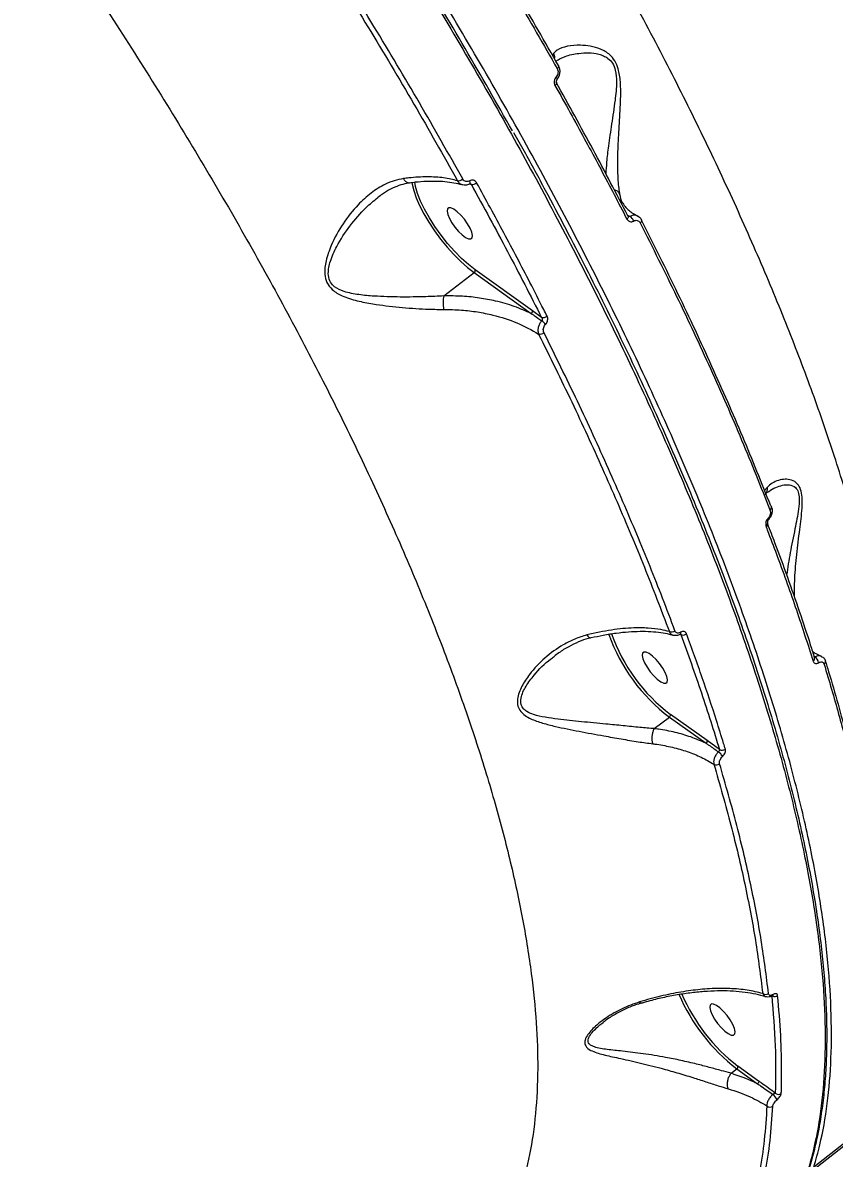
# Model space of a CAD drawing. Header units: millimetres. Extents: x -4335 to 4318, y -3792 to 3101.
# Drawn here: x 2109.9 to 2300.2, y -330.2 to -63.9 of the extents above; entities that cross this region are included whole.
import ezdxf

# ---------------------------------------------------------------- set-up
doc = ezdxf.new("R2010")
doc.units = ezdxf.units.MM
for name, color, linetype in [('DIKOM_ЗОНА', 80, 'Continuous'), ('DIKOM_ОБЪЕКТ', 7, 'Continuous'), ('DIKOM_РАЗМЕР_ЗОНА', 7, 'Continuous'), ('DIKOM_РАЗМЕР_ОБЪЕКТА', 7, 'Continuous')]:
    doc.layers.add(name, color=color, linetype=linetype)
doc.styles.add('style1', font='arial.ttf', dxfattribs={"width": 0.8})
doc.dimstyles.new('1-50', dxfattribs={"dimtxt": 300, "dimasz": 200, "dimexe": 100, "dimexo": 0, "dimgap": 100, "dimtad": 1, "dimtxsty": 'style1', "dimcen": 200, "dimclrd": 7, "dimclre": 7, "dimclrt": 7, "dimadec": 1, "dimazin": 2, "dimtfac": 1, "dimtmove": 0, "dimatfit": 2, "dimfxl": 0, "dimlwd": 25, "dimlwe": 18, "dimarcsym": 0})

# ---------------------------------------------------------------- blocks, each defined once
blk = doc.blocks.new('*D1')
at = {"layer": 'Defpoints', "color": 0, "transparency": 16777216}
for p in [(4316.09, -116.68), (-3504.99, -2016.22), (4316.09, -3691.68)]:
    blk.add_point(p, dxfattribs=at)
at = {"layer": 'DIKOM_РАЗМЕР_ЗОНА', "color": 7, "lineweight": 18, "transparency": 16777216}
for p, q in [((4316.09, -116.68), (4316.09, -3791.68)), ((-3504.99, -2016.22), (-3504.99, -3791.68))]:
    blk.add_line(p, q, dxfattribs=at)
at = {"layer": 'DIKOM_РАЗМЕР_ЗОНА', "color": 7, "lineweight": 25, "transparency": 16777216}
blk.add_line((-3304.99, -3691.68), (4116.09, -3691.68), dxfattribs=at)
at = {"layer": 'DIKOM_РАЗМЕР_ЗОНА', "color": 7, "transparency": 16777216}
for points in [[(-3304.99, -3658.35), (-3304.99, -3725.02), (-3504.99, -3691.68)], [(4116.09, -3658.35), (4116.09, -3725.02), (4316.09, -3691.68)]]:
    blk.add_solid(points, dxfattribs=at)
at = {"layer": 'DIKOM_РАЗМЕР_ЗОНА', "color": 7, "transparency": 16777216, "insert": (133.35, -3438.51), "char_height": 300, "attachment_point": 5, "style": 'style1'}
blk.add_mtext('7850', dxfattribs=at)
blk = doc.blocks.new('*D2')
at = {"layer": 'Defpoints', "color": 0, "transparency": 16777216}
for p in [(2711.72, 601.17), (-2007.01, 181.47), (-2007.01, -2298.93)]:
    blk.add_point(p, dxfattribs=at)
at = {"layer": 'DIKOM_РАЗМЕР_ОБЪЕКТА', "color": 7, "lineweight": 18, "transparency": 16777216}
for p, q in [((2711.72, 601.17), (2711.72, -2398.93)), ((-2007.01, 181.47), (-2007.01, -2398.93))]:
    blk.add_line(p, q, dxfattribs=at)
at = {"layer": 'DIKOM_РАЗМЕР_ОБЪЕКТА', "color": 7, "lineweight": 25, "transparency": 16777216}
blk.add_line((2511.72, -2298.93), (-1807.01, -2298.93), dxfattribs=at)
at = {"layer": 'DIKOM_РАЗМЕР_ОБЪЕКТА', "color": 7, "transparency": 16777216}
for points in [[(-1807.01, -2265.6), (-1807.01, -2332.27), (-2007.01, -2298.93)], [(2511.72, -2265.6), (2511.72, -2332.27), (2711.72, -2298.93)]]:
    blk.add_solid(points, dxfattribs=at)
at = {"layer": 'DIKOM_РАЗМЕР_ОБЪЕКТА', "color": 7, "transparency": 16777216, "insert": (-22.56, -2045.76), "char_height": 300, "attachment_point": 5, "style": 'style1'}
blk.add_mtext('4750', dxfattribs=at)

msp = doc.modelspace()

# ---------------------------------------------------------------- linework, layer by layer
at = {"layer": 'DIKOM_ЗОНА', "color": 3, "lineweight": 15}
msp.add_lwpolyline([(1629.814, 3100.338, -0.4205658), (4317.777, 469.92), (4317.777, -16.224, -0.4142136), (1317.777, -3016.224), (-2004.986, -3016.224, -0.4142136), (-3504.986, -1516.224), (-3504.986, 1600.338, -0.4142136), (-2004.986, 3100.338), (1629.814, 3100.338)], format="xyb", dxfattribs=at)
at = {"layer": 'DIKOM_ОБЪЕКТ', "color": 7, "linetype": 'Continuous', "lineweight": 15}
for p, q in [((2234.328, -71.13), (2234.066, -71.534)), ((2214.657, -101.73), (2215.068, -101.885)), ((2252.252, -109.336), (2251.721, -109.126)), ((2255, -110.188), (2254.99, -110.168)), ((2229.385, -131.493), (2215.969, -121.894)), ((2208.618, -127.972), (2215.71, -122.526)), ((2215.71, -122.526), (2229.125, -132.125)), ((2231.538, -133.046), (2229.385, -131.493)), ((2284.385, -172.928), (2283.806, -173.618)), ((2264.039, -207.314), (2264.181, -207.368)), ((2270.354, -232.245), (2261.743, -226.084)), ((2257.945, -229.432), (2261.483, -226.715)), ((2261.483, -226.715), (2270.094, -232.877)), ((2273.242, -234.33), (2270.354, -232.245)), ((2245.874, -298.423), (2246.011, -298.321)), ((2282.419, -312.062), (2277.554, -308.581)), ((2275.956, -310.24), (2275.953, -310.243)), ((2275.956, -310.24), (2277.294, -309.212)), ((2277.294, -309.212), (2282.159, -312.693))]:
    msp.add_line(p, q, dxfattribs=at)
at = {"layer": 'DIKOM_ОБЪЕКТ', "color": 7, "linetype": 'Continuous', "lineweight": 15, "flags": 128}
for points in [[(2235.183, -74.673), (2235.314, -74.562), (2235.424, -74.45), (2235.507, -74.342), (2235.562, -74.241), (2235.586, -74.15), (2235.579, -74.073), (2235.54, -74.013), (2235.472, -73.971)], [(2234.928, -76.63), (2235.011, -76.743), (2235.079, -76.848), (2235.131, -76.945), (2235.164, -77.03), (2235.18, -77.101), (2235.176, -77.157), (2235.154, -77.195)], [(2234.667, -78.622), (2234.803, -78.507), (2234.915, -78.391), (2234.999, -78.279), (2235.052, -78.174), (2235.071, -78.082), (2235.057, -78.004), (2235.05, -77.991)], [(2214.683, -101.728), (2214.731, -101.683), (2214.767, -101.6), (2214.78, -101.486), (2214.769, -101.347), (2214.734, -101.188), (2214.677, -101.016)], [(2201.115, -101.336), (2201.183, -101.788), (2201.545, -103.303), (2202.133, -104.99), (2202.933, -106.812), (2203.93, -108.731), (2205.1, -110.704), (2206.419, -112.688), (2207.858, -114.641), (2209.386, -116.52), (2210.97, -118.285), (2212.575, -119.897), (2214.166, -121.321), (2215.71, -122.526)], [(2215.969, -121.894), (2214.388, -120.654), (2212.757, -119.179), (2211.115, -117.506), (2209.503, -115.674), (2207.959, -113.727), (2206.52, -111.714), (2205.222, -109.682), (2204.096, -107.681), (2203.168, -105.759), (2202.462, -103.962), (2201.994, -102.334), (2201.815, -101.318)], [(2214.901, -114.602), (2215.217, -114.335), (2215.298, -113.793), (2215.139, -113.021), (2214.753, -112.081), (2214.17, -111.05), (2213.438, -110.01), (2212.616, -109.047), (2211.77, -108.237), (2210.971, -107.648), (2210.281, -107.325), (2209.757, -107.297), (2209.441, -107.564), (2209.36, -108.106), (2209.519, -108.878), (2209.905, -109.817), (2210.488, -110.849), (2211.221, -111.888), (2212.042, -112.852), (2212.888, -113.661), (2213.687, -114.251), (2214.377, -114.573), (2214.901, -114.602)], [(2251.539, -109.992), (2251.674, -109.875), (2251.784, -109.755), (2251.864, -109.636), (2251.911, -109.523), (2251.925, -109.418), (2251.903, -109.328), (2251.897, -109.316)], [(2251.897, -109.316), (2251.848, -109.255), (2251.761, -109.201)], [(2254.642, -110.859), (2254.773, -110.747), (2254.879, -110.631), (2254.959, -110.515), (2255.008, -110.403), (2255.025, -110.3), (2255.01, -110.209), (2255, -110.188)], [(2284.637, -180.089), (2284.68, -180.16), (2284.714, -180.226), (2284.737, -180.283), (2284.75, -180.332), (2284.753, -180.372), (2284.745, -180.403), (2284.735, -180.416)], [(2295.115, -332.966), (2310.791, -320.684), (2326.223, -308.137), (2341.407, -295.331), (2356.339, -282.269), (2371.014, -268.954), (2385.427, -255.392), (2399.574, -241.585), (2413.452, -227.539), (2427.055, -213.257), (2440.38, -198.744)], [(2264.066, -207.296), (2264.08, -207.286), (2264.125, -207.236), (2264.156, -207.165), (2264.172, -207.075), (2264.172, -206.969), (2264.156, -206.849)], [(2260.674, -218.791), (2260.99, -218.524), (2261.072, -217.982), (2260.913, -217.211), (2260.526, -216.271), (2259.943, -215.239), (2259.211, -214.2), (2258.389, -213.236), (2257.544, -212.427), (2256.744, -211.837), (2256.054, -211.515), (2255.53, -211.486), (2255.214, -211.754), (2255.133, -212.295), (2255.292, -213.067), (2255.679, -214.007), (2256.262, -215.038), (2256.994, -216.078), (2257.816, -217.041), (2258.661, -217.851), (2259.461, -218.441), (2260.151, -218.763), (2260.674, -218.791)], [(2427.287, -212.523), (2413.684, -226.805), (2399.806, -240.851), (2385.659, -254.658), (2371.245, -268.22), (2356.571, -281.535), (2341.639, -294.597), (2326.455, -307.403), (2311.022, -319.95), (2295.347, -332.233)], [(2298.085, -213.568), (2298.071, -213.527), (2298.067, -213.517)], [(2276.485, -301.288), (2276.801, -301.021), (2276.883, -300.479), (2276.724, -299.708), (2276.337, -298.768), (2275.754, -297.736), (2275.022, -296.697), (2274.2, -295.733), (2273.355, -294.924), (2272.555, -294.334), (2271.865, -294.012), (2271.341, -293.983), (2271.026, -294.25), (2270.944, -294.792), (2271.103, -295.564), (2271.49, -296.504), (2272.073, -297.535), (2272.805, -298.575), (2273.627, -299.538), (2274.472, -300.348), (2275.272, -300.938), (2275.962, -301.26), (2276.485, -301.288)]]:
    msp.add_lwpolyline(points, dxfattribs=at)
at = {"layer": 'DIKOM_ОБЪЕКТ', "color": 7, "linetype": 'Continuous', "lineweight": 15}
for centre, radius, start, end in [((2211.881, -99.212), 1.777, 268.54383, 310.64829), ((2215.196, -100.211), 1.679, 265.65489, 311.38879), ((2251.323, -110.916), 1.833, 15.52117, 59.57149), ((2215.349, -122.008), 0.631, 304.87302, 10.4173), ((2228.764, -131.607), 0.631, 304.90244, 10.40638), ((2231.832, -131.587), 1.488, 258.57398, 311.23004), ((2229.536, -136.776), 3.596, 35.92636, 55.06346), ((2231.089, -135.425), 1.53, 260.52219, 310.51755), ((2284.727, -177.51), 0.692, 300.54826, 11.86865), ((2285.008, -177.519), 0.425, 21.00105, 55.34859), ((2283.828, -181.544), 0.688, 300.27874, 12.95622), ((2286.864, -193.2), 42.042, 199.69236, 232.86335), ((2285.927, -193.921), 40.241, 199.22923, 233.05897), ((2261.986, -205.505), 1.281, 246.7484, 309.28696), ((2264.733, -206.244), 1.252, 243.84248, 309.72314), ((2294.824, -213.027), 0.713, 302.07776, 14.3978), ((2294.775, -214.166), 1.711, 6.4189, 63.51072), ((2297.375, -213.712), 0.725, 302.66833, 11.4338), ((2261.122, -226.198), 0.631, 304.90325, 10.40747), ((2269.733, -232.359), 0.631, 304.8874, 10.40292), ((2273.859, -233.297), 1.203, 239.11268, 308.89062), ((2270.514, -238.064), 4.033, 31.60198, 52.15619), ((2272.52, -236.717), 1.217, 241.2529, 308.42358), ((2304.006, -274.505), 43.796, 203.13217, 232.41746), ((2303.371, -274.989), 42.366, 203.20095, 232.45556), ((2284.065, -290.639), 1.132, 232.32983, 306.72159), ((2286.194, -291.104), 1.145, 240.82845, 306.41146), ((2285.501, -291.78), 0.291, 306.61535, 359.25936), ((2276.933, -308.695), 0.631, 304.89964, 10.40918), ((2281.798, -312.176), 0.631, 304.89749, 10.41133), ((2282.903, -318.458), 4.333, 27.68779, 49.05552), ((2287.081, -314.091), 1.092, 225.97476, 306.09693), ((2285.092, -317.054), 1.093, 228.05317, 305.88909)]:
    msp.add_arc(centre, radius, start, end, dxfattribs=at)
for points, knots in [([(2295.347, -332.233), (2295.84, -330.516), (2297.179, -325.857), (2298.649, -317.454), (2299.526, -306.808), (2299.521, -295.251), (2298.653, -282.855), (2296.918, -269.671), (2294.317, -255.736), (2290.835, -241.057), (2286.497, -225.674), (2281.321, -209.64), (2275.336, -193.031), (2268.566, -175.924), (2261.027, -158.367), (2252.714, -140.381), (2243.658, -122.005), (2233.893, -103.299), (2223.466, -84.35), (2212.424, -65.248), (2200.939, -46.284), (2189.045, -27.496), (2176.794, -8.913), (2164.075, 9.647), (2150.944, 28.105), (2137.457, 46.379), (2123.474, 64.646), (2108.996, 82.863), (2094.04, 100.99), (2078.836, 118.746), (2063.454, 136.051), (2047.965, 152.823), (2032.419, 169.004), (2016.839, 184.554), (2001.252, 199.462), (1985.706, 213.686), (1970.273, 227.164), (1955.031, 239.815), (1940.976, 250.897), (1932.121, 257.422), (1928.168, 260.334)], [0, 0, 0, 0, 0.0156522, 0.0424894, 0.0694113, 0.0963764, 0.1233415, 0.1502633, 0.1771006, 0.203938, 0.23086, 0.257825, 0.2847901, 0.311712, 0.3385494, 0.3653868, 0.3923086, 0.4192737, 0.4462386, 0.4731606, 0.499998, 0.5258462, 0.55177, 0.5777322, 0.6036945, 0.6296183, 0.6554665, 0.6823039, 0.7092259, 0.736191, 0.7631561, 0.7900781, 0.8169154, 0.8437529, 0.8706749, 0.89764, 0.9246051, 0.9515272, 0.9783645, 1, 1, 1, 1]), ([(2314.878, -245.91), (2314.868, -242.41), (2314.848, -235.399), (2313.803, -223.881), (2312.03, -211.679), (2309.465, -198.775), (2306.139, -185.249), (2302.049, -171.131), (2297.19, -156.435), (2291.584, -141.197), (2285.256, -125.468), (2278.236, -109.323), (2270.558, -92.835), (2262.237, -76.05), (2253.274, -58.989), (2243.697, -41.686), (2233.543, -24.199), (2222.863, -6.61), (2211.704, 10.999), (2200.091, 28.585), (2188.035, 46.115), (2175.565, 63.564), (2162.73, 80.87), (2149.59, 97.952), (2136.207, 114.733), (2122.61, 131.17), (2108.817, 147.229), (2094.857, 162.891), (2080.784, 178.099), (2066.665, 192.783), (2052.566, 206.881), (2039.574, 219.328), (2027.698, 230.294), (2020.536, 236.617), (2016.955, 239.778)], [0, 0, 0, 0, 0.0315564, 0.0632126, 0.0949195, 0.1266263, 0.1582827, 0.1898394, 0.2213972, 0.2530542, 0.2847621, 0.3164698, 0.3481272, 0.3796851, 0.4112651, 0.4429442, 0.4746741, 0.5064041, 0.5380836, 0.5696638, 0.6012951, 0.6330254, 0.6648064, 0.6965876, 0.7283184, 0.7599501, 0.7916593, 0.8234677, 0.8553269, 0.8871862, 0.9189953, 0.950705, 0.9753526, 1, 1, 1, 1]), ([(2021.618, 177.106), (2024.643, 174.076), (2032.79, 165.913), (2046.045, 152.112), (2061.317, 135.614), (2076.611, 118.445), (2091.873, 100.648), (2107.049, 82.269), (2121.805, 63.711), (2136.1, 45.044), (2149.903, 26.335), (2163.441, 7.281), (2176.653, -12.067), (2189.484, -31.646), (2201.652, -51.026), (2213.131, -70.144), (2223.91, -88.947), (2234.165, -107.74), (2243.836, -126.457), (2252.876, -145.028), (2261.084, -163.046), (2268.453, -180.46), (2274.992, -197.238), (2280.808, -213.651), (2285.849, -229.627), (2290.077, -245.096), (2293.4, -259.72), (2295.828, -273.467), (2297.39, -286.327), (2298.112, -298.51), (2297.954, -309.944), (2296.893, -320.565), (2295.046, -329.75), (2292.524, -337.576), (2290.124, -343.228), (2288.282, -346.134), (2287.675, -347.092)], [0, 0, 0, 0, 0.0177775, 0.0478939, 0.0780336, 0.10815, 0.1391411, 0.1701576, 0.2011488, 0.2312651, 0.2614047, 0.2915211, 0.3225123, 0.3535287, 0.38452, 0.4146364, 0.4447758, 0.4748923, 0.5058834, 0.5368999, 0.567891, 0.5980074, 0.628147, 0.6582634, 0.6892545, 0.720271, 0.7512621, 0.7813784, 0.811518, 0.8416345, 0.8726254, 0.9036418, 0.934633, 0.9608449, 0.9870873, 1, 1, 1, 1]), ([(2015.766, 85.589), (2019.899, 81.038), (2028.171, 71.931), (2040.419, 57.857), (2052.512, 43.525), (2064.57, 28.743), (2076.559, 13.536), (2088.443, -2.072), (2100.029, -17.831), (2111.658, -34.224), (2123.264, -51.238), (2134.775, -68.841), (2145.797, -86.441), (2156.281, -103.957), (2166.176, -121.305), (2175.436, -138.41), (2184.035, -155.239), (2191.974, -171.769), (2199.245, -187.969), (2205.814, -203.764), (2211.65, -219.079), (2216.723, -233.849), (2221.013, -248.039), (2224.53, -261.637), (2227.272, -274.618), (2229.23, -286.922), (2230.393, -298.491), (2230.754, -309.479), (2230.253, -319.803), (2228.856, -329.396), (2226.577, -338.052), (2223.392, -345.702), (2219.395, -352.422), (2216.008, -356.018), (2214.315, -357.815)], [0, 0, 0, 0, 0.0277665, 0.0555662, 0.0833659, 0.1111323, 0.1400374, 0.1689801, 0.1979227, 0.2268277, 0.2586374, 0.2905482, 0.3225101, 0.3544719, 0.3863819, 0.4181912, 0.4498954, 0.4817, 0.5135556, 0.5454111, 0.5772152, 0.6089191, 0.6405474, 0.672276, 0.7040551, 0.7358343, 0.7675628, 0.7991909, 0.8325939, 0.8660266, 0.8994295, 0.9329431, 0.9664864, 1, 1, 1, 1]), ([(2224.682, -89.281), (2221.047, -82.86), (2213.78, -70.023), (2202.187, -50.757), (2190.192, -31.608), (2177.731, -12.638), (2169.186, 0.094), (2164.689, 6.443), (2164.636, 6.518)], [0, 0, 0, 0, 0.2030678, 0.4059705, 0.6031455, 0.8004724, 0.9976481, 1, 1, 1, 1]), ([(2188.079, 1.378), (2190.027, -1.531), (2195.723, -10.041), (2204.883, -24.173), (2215.422, -41.031), (2225.586, -57.895), (2231.984, -69.08), (2235.183, -74.673)], [0, 0, 0, 0, 0.1144537, 0.334765, 0.5550757, 0.7775368, 1, 1, 1, 1]), ([(2235.472, -73.971), (2232.311, -68.445), (2225.991, -57.393), (2215.891, -40.623), (2205.348, -23.749), (2196.141, -9.539), (2190.421, -0.993), (2188.478, 1.91)], [0, 0, 0, 0, 0.2203108, 0.4406217, 0.6630834, 0.8855451, 1, 1, 1, 1]), ([(2167.982, -28.887), (2171.9, -34.894), (2179.736, -46.909), (2190.927, -64.973), (2201.717, -83.036), (2208.463, -95.004), (2211.836, -100.988)], [0, 0, 0, 0, 0.2485972, 0.4971941, 0.7485981, 1, 1, 1, 1]), ([(2213.039, -100.56), (2209.696, -94.63), (2203.012, -82.769), (2192.247, -64.734), (2180.998, -46.562), (2173.057, -34.384), (2169.086, -28.296)], [0, 0, 0, 0, 0.2485963, 0.4971935, 0.7485971, 1, 1, 1, 1]), ([(2249.896, -104.201), (2249.821, -103.74), (2249.668, -102.807), (2249.475, -100.612), (2249.37, -97.581), (2249.438, -93.312), (2249.708, -88.219), (2250.017, -83.609), (2250.101, -80.066), (2250.029, -77.497), (2249.665, -74.968), (2248.748, -72.806), (2247.315, -71.124), (2245.281, -69.996), (2242.917, -69.381), (2240.219, -69.136), (2237.459, -69.381), (2235.373, -70.094), (2234.601, -70.859), (2234.328, -71.13)], [0, 0, 0, 0, 0.0443357, 0.0895896, 0.1599539, 0.2324649, 0.3224983, 0.4152105, 0.4503604, 0.4859282, 0.5329416, 0.5664248, 0.5998054, 0.6530985, 0.7102647, 0.7686658, 0.8578762, 0.9497915, 1, 1, 1, 1]), ([(2234.328, -71.13), (2234.34, -71.157), (2234.458, -71.426), (2234.582, -71.832), (2234.528, -72.196), (2234.511, -72.306)], [0, 0, 0, 0, 0.0717518, 0.719642, 1, 1, 1, 1]), ([(2234.87, -72.929), (2235.559, -72.532), (2237.038, -71.68), (2239.799, -71.121), (2242.532, -70.927), (2244.517, -71.152), (2246.055, -71.65), (2247.17, -72.274), (2248.216, -73.358), (2248.988, -75.309), (2249.136, -77.627), (2249.007, -79.99), (2248.62, -83.314), (2247.947, -87.697), (2247.207, -92.507), (2246.753, -96.466), (2246.636, -98.455), (2246.583, -99.354)], [0, 0, 0, 0, 0.0967098, 0.2078341, 0.2773062, 0.3465924, 0.3772207, 0.4077388, 0.444272, 0.4805954, 0.5334986, 0.575205, 0.6169957, 0.7284714, 0.8400262, 0.9276568, 1, 1, 1, 1]), ([(2235.112, -77.216), (2235.136, -77.191), (2235.344, -76.974), (2235.669, -76.467), (2235.886, -75.629), (2235.844, -74.738), (2235.596, -74.226), (2235.472, -73.971)], [0, 0, 0, 0, 0.0300387, 0.2639545, 0.5066526, 0.7544479, 1, 1, 1, 1]), ([(2234.928, -76.63), (2234.812, -76.777), (2234.588, -77.061), (2234.45, -77.606), (2234.46, -78.151), (2234.598, -78.465), (2234.667, -78.622)], [0, 0, 0, 0, 0.2592025, 0.5021594, 0.7511208, 1, 1, 1, 1]), ([(2235.183, -74.673), (2235.252, -74.827), (2235.389, -75.135), (2235.402, -75.672), (2235.264, -76.179), (2235.067, -76.485), (2234.942, -76.616), (2234.928, -76.63)], [0, 0, 0, 0, 0.2486846, 0.4975131, 0.7389283, 0.9702866, 1, 1, 1, 1]), ([(2235.158, -77.196), (2235.14, -77.214), (2235.095, -77.26), (2235.027, -77.382), (2234.98, -77.541), (2234.969, -77.715), (2234.995, -77.879), (2235.034, -77.953), (2235.053, -77.989)], [0, 0, 0, 0, 0.1040977, 0.261713, 0.4293919, 0.6046645, 0.8075769, 1, 1, 1, 1]), ([(2234.667, -78.622), (2234.968, -79.158), (2236.471, -81.838), (2240.126, -88.438), (2245.518, -98.388), (2249.531, -106.122), (2251.539, -109.992)], [0, 0, 0, 0, 0.0507705, 0.2538547, 0.6266983, 1, 1, 1, 1]), ([(2251.761, -109.201), (2249.075, -104.033), (2243.696, -93.685), (2237.854, -83.169), (2234.93, -77.906)], [0, 0, 0, 0, 0.4994483, 1, 1, 1, 1]), ([(2224.956, -89.643), (2225.777, -91.11), (2228.316, -95.644), (2232.406, -103.189), (2237.228, -112.273), (2241.88, -121.294), (2246.374, -130.254), (2250.708, -139.158), (2254.884, -148.006), (2258.903, -156.802), (2262.756, -165.529), (2266.428, -174.152), (2269.904, -182.636), (2273.178, -190.967), (2276.252, -199.147), (2279.126, -207.18), (2281.802, -215.068), (2284.282, -222.816), (2286.566, -230.423), (2288.654, -237.893), (2290.547, -245.228), (2292.245, -252.43), (2293.745, -259.489), (2295.044, -266.383), (2296.132, -273.082), (2297.009, -279.572), (2297.673, -285.848), (2298.126, -291.916), (2298.369, -297.776), (2298.4, -303.433), (2298.221, -308.886), (2297.83, -314.137), (2297.228, -319.188), (2296.412, -324.039), (2295.385, -328.686), (2294.146, -333.117), (2292.704, -337.316), (2291.05, -341.254), (2289.48, -344.468), (2288.378, -346.272), (2287.972, -346.938)], [0, 0, 0, 0, 0.0128212, 0.0396257, 0.0664106, 0.0932058, 0.1200324, 0.1469207, 0.1739019, 0.2010059, 0.2282475, 0.2554863, 0.2825876, 0.3095685, 0.33646, 0.3632928, 0.3900981, 0.4169058, 0.4437396, 0.4706276, 0.4976001, 0.5246877, 0.5519203, 0.5791884, 0.6063656, 0.6334149, 0.6603667, 0.687252, 0.7141003, 0.7409412, 0.767801, 0.7947017, 0.8216723, 0.8487403, 0.875932, 0.9031962, 0.9303878, 0.9574083, 0.9842842, 1, 1, 1, 1]), ([(2199.154, -100.478), (2198.429, -100.617), (2196.978, -100.894), (2194.397, -101.947), (2191.493, -103.766), (2188.127, -106.855), (2184.878, -110.938), (2182.379, -115.465), (2180.928, -119.527), (2180.55, -122.555), (2181.101, -124.92), (2182.497, -126.745), (2184.978, -128.158), (2188.247, -129.177), (2192.729, -130.005), (2198.12, -130.682), (2203.759, -131.084), (2207.185, -131.137), (2208.597, -131.158)], [0, 0, 0, 0, 0.0404314, 0.0808823, 0.150958, 0.221146, 0.3139209, 0.4066904, 0.4680963, 0.5184385, 0.5509393, 0.585738, 0.6308302, 0.6892164, 0.74783, 0.8412608, 0.9345785, 1, 1, 1, 1]), ([(2211.836, -100.988), (2210.776, -100.732), (2208.636, -100.215), (2204.758, -100.011), (2201.507, -100.182), (2199.564, -100.426), (2199.154, -100.478)], [0, 0, 0, 0, 0.2991635, 0.6039819, 0.9163504, 1, 1, 1, 1]), ([(2200.502, -101.486), (2200.461, -101.498), (2200.264, -101.558), (2199.88, -101.382), (2199.487, -101.026), (2199.258, -100.678), (2199.173, -100.515), (2199.154, -100.478)], [0, 0, 0, 0, 0.0896499, 0.4233298, 0.7569352, 0.9444223, 1, 1, 1, 1]), ([(2212.933, -101.974), (2212.922, -101.97), (2212.359, -101.771), (2211.005, -101.505), (2208.878, -101.21), (2206.508, -101.095), (2203.941, -101.169), (2201.93, -101.318), (2200.74, -101.502), (2200.511, -101.537)], [0, 0, 0, 0, 0.0038773, 0.1936977, 0.3834874, 0.5736562, 0.7641864, 0.9546851, 1, 1, 1, 1]), ([(2211.836, -100.988), (2211.864, -101.038), (2212.02, -101.307), (2212.369, -101.696), (2212.777, -101.844), (2212.96, -101.911)], [0, 0, 0, 0, 0.1100355, 0.6000257, 1, 1, 1, 1]), ([(2214.677, -101.016), (2214.535, -101.078), (2214.249, -101.203), (2213.796, -101.18), (2213.391, -100.999), (2213.152, -100.754), (2213.056, -100.59), (2213.039, -100.56)], [0, 0, 0, 0, 0.2364255, 0.4729054, 0.7099273, 0.946855, 1, 1, 1, 1]), ([(2216.306, -101.471), (2216.288, -101.44), (2216.192, -101.277), (2215.955, -101.033), (2215.553, -100.853), (2215.104, -100.83), (2214.82, -100.954), (2214.677, -101.016)], [0, 0, 0, 0, 0.0545745, 0.2913333, 0.5278115, 0.7639414, 1, 1, 1, 1]), ([(2200.539, -101.542), (2200.331, -101.563), (2199.489, -101.648), (2198.012, -102.108), (2196.107, -102.932), (2194.46, -103.885), (2193.487, -104.646), (2193.123, -104.931)], [0, 0, 0, 0, 0.0797939, 0.3226194, 0.5773155, 0.8419408, 1, 1, 1, 1]), ([(2214.677, -101.718), (2214.637, -101.744), (2214.353, -101.932), (2213.75, -102.079), (2213.225, -101.971), (2212.981, -101.921)], [0, 0, 0, 0, 0.0796832, 0.5730048, 1, 1, 1, 1]), ([(2214.845, -101.701), (2214.821, -101.688), (2214.785, -101.667), (2214.658, -101.748), (2214.618, -101.773)], [0, 0, 0, 0, 0.6865102, 1, 1, 1, 1]), ([(2214.845, -101.703), (2214.877, -101.715), (2214.957, -101.744), (2215.027, -101.82), (2215.062, -101.875), (2215.068, -101.885)], [0, 0, 0, 0, 0.3559483, 0.8793287, 1, 1, 1, 1]), ([(2215.068, -101.885), (2217.928, -107.118), (2223.653, -117.596), (2228.907, -127.892), (2231.538, -133.046)], [0, 0, 0, 0, 0.4994503, 1, 1, 1, 1]), ([(2232.813, -132.707), (2232.55, -132.185), (2231.231, -129.573), (2227.917, -123.1), (2222.741, -113.23), (2218.452, -105.392), (2216.306, -101.471)], [0, 0, 0, 0, 0.0507669, 0.2538465, 0.6266953, 1, 1, 1, 1]), ([(2249.896, -104.201), (2249.877, -104.164), (2249.791, -103.999), (2249.525, -103.644), (2249.099, -103.27), (2248.697, -103.153), (2248.559, -103.112)], [0, 0, 0, 0, 0.0734412, 0.3254955, 0.7682213, 1, 1, 1, 1]), ([(2208.612, -127.978), (2208.611, -127.978), (2207.237, -128.067), (2203.857, -128.223), (2198.343, -128.277), (2193.066, -128.134), (2188.656, -127.741), (2185.484, -127.154), (2183.193, -126.149), (2182.214, -125.088), (2181.674, -124.044), (2181.459, -122.843), (2181.626, -121.281), (2182.193, -119.125), (2183.721, -115.757), (2186.533, -111.474), (2189.827, -107.615), (2192.195, -105.689), (2193.125, -104.933)], [0, 0, 0, 0, 0.0000714, 0.0796143, 0.1919378, 0.307376, 0.3763765, 0.4465932, 0.4973851, 0.5264891, 0.5350894, 0.5703868, 0.5987161, 0.62786, 0.7006364, 0.8120363, 0.9262333, 1, 1, 1, 1]), ([(2250.586, -106.223), (2250.566, -106.194), (2250.167, -105.61), (2250.028, -104.887), (2249.896, -104.201)], [0, 0, 0, 0, 0.0498195, 1, 1, 1, 1]), ([(2250.583, -106.197), (2250.586, -106.207), (2250.742, -106.612), (2251.242, -107.243), (2252.141, -108.115), (2253.064, -108.759), (2253.795, -109.075), (2254.059, -109.189)], [0, 0, 0, 0, 0.0078263, 0.3176892, 0.5921786, 0.8533241, 1, 1, 1, 1]), ([(2253.984, -109.253), (2253.886, -109.201), (2253.58, -109.038), (2252.958, -109.038), (2252.487, -109.236), (2252.252, -109.336)], [0, 0, 0, 0, 0.190471, 0.5951419, 1, 1, 1, 1]), ([(2251.539, -109.992), (2251.554, -110.018), (2251.639, -110.176), (2251.857, -110.414), (2252.238, -110.59), (2252.671, -110.611), (2252.95, -110.488), (2253.089, -110.426)], [0, 0, 0, 0, 0.0488733, 0.2870596, 0.5249743, 0.7625647, 1, 1, 1, 1]), ([(2251.9, -109.315), (2251.909, -109.331), (2251.935, -109.379), (2251.933, -109.374), (2251.946, -109.373), (2251.949, -109.373)], [0, 0, 0, 0, 0.2864854, 0.8593106, 1, 1, 1, 1]), ([(2252.252, -109.336), (2252.207, -109.356), (2252.117, -109.397), (2252.009, -109.402), (2251.96, -109.377), (2251.95, -109.371)], [0, 0, 0, 0, 0.4417334, 0.8842073, 1, 1, 1, 1]), ([(2253.089, -110.426), (2253.229, -110.364), (2253.51, -110.239), (2253.945, -110.261), (2254.326, -110.437), (2254.543, -110.676), (2254.628, -110.833), (2254.642, -110.859)], [0, 0, 0, 0, 0.2376919, 0.4754739, 0.7137344, 0.9520108, 1, 1, 1, 1]), ([(2253.986, -109.251), (2254.157, -109.334), (2254.561, -109.531), (2254.903, -109.904), (2254.988, -110.175), (2254.993, -110.19)], [0, 0, 0, 0, 0.4083919, 0.9664532, 1, 1, 1, 1]), ([(2254.642, -110.859), (2257.536, -116.625), (2263.324, -128.156), (2271.226, -145.129), (2278.585, -161.856), (2282.914, -172.689), (2285.079, -178.106)], [0, 0, 0, 0, 0.2485948, 0.4971899, 0.7485949, 1, 1, 1, 1]), ([(2285.249, -177.17), (2283.115, -171.827), (2278.846, -161.14), (2271.544, -144.52), (2263.643, -127.528), (2257.804, -115.893), (2254.885, -110.076)], [0, 0, 0, 0, 0.2485958, 0.4971904, 0.748596, 1, 1, 1, 1]), ([(2208.612, -127.978), (2208.563, -128.202), (2208.465, -128.65), (2208.417, -129.491), (2208.451, -130.317), (2208.53, -130.866), (2208.587, -131.118), (2208.597, -131.158)], [0, 0, 0, 0, 0.2440096, 0.4880045, 0.7320031, 0.9571152, 1, 1, 1, 1]), ([(2208.618, -127.972), (2208.616, -127.973), (2208.614, -127.974), (2208.613, -127.977), (2208.612, -127.978), (2208.612, -127.978)], [0, 0, 0, 0, 0.4992741, 0.9174657, 1, 1, 1, 1]), ([(2229.125, -132.125), (2227.82, -131.543), (2225.192, -130.371), (2221.063, -129.204), (2216.973, -128.437), (2212.922, -127.998), (2210.08, -127.98), (2208.618, -127.972)], [0, 0, 0, 0, 0.219902, 0.4427744, 0.6236722, 0.8062568, 1, 1, 1, 1]), ([(2208.597, -131.158), (2209.985, -131.184), (2212.668, -131.233), (2216.511, -131.699), (2220.936, -132.587), (2225.931, -134.164), (2229.188, -136.003), (2230.837, -136.934)], [0, 0, 0, 0, 0.164795, 0.3184372, 0.4735205, 0.7333116, 1, 1, 1, 1]), ([(2229.125, -132.125), (2229.338, -132.269), (2230.165, -132.828), (2230.985, -133.402), (2231.595, -133.828)], [0, 0, 0, 0, 0.256358, 1, 1, 1, 1]), ([(2231.538, -133.046), (2231.578, -133.112), (2231.658, -133.241), (2231.71, -133.456), (2231.699, -133.644), (2231.649, -133.758), (2231.612, -133.809), (2231.6, -133.823), (2231.595, -133.828)], [0, 0, 0, 0, 0.2725468, 0.5325789, 0.7667429, 0.9319464, 0.9740689, 1, 1, 1, 1]), ([(2232.448, -134.666), (2232.462, -134.651), (2232.593, -134.519), (2232.806, -134.21), (2232.971, -133.701), (2232.989, -133.165), (2232.872, -132.86), (2232.813, -132.707)], [0, 0, 0, 0, 0.0299178, 0.2617913, 0.5039439, 0.7520196, 1, 1, 1, 1]), ([(2231.595, -133.828), (2231.568, -133.856), (2231.355, -134.074), (2231.002, -134.575), (2230.701, -135.381), (2230.617, -136.225), (2230.764, -136.698), (2230.837, -136.934)], [0, 0, 0, 0, 0.0333484, 0.2664501, 0.5082788, 0.7552661, 1, 1, 1, 1]), ([(2232.083, -136.588), (2232.026, -136.438), (2231.912, -136.139), (2231.931, -135.614), (2232.093, -135.117), (2232.302, -134.813), (2232.431, -134.683), (2232.448, -134.666)], [0, 0, 0, 0, 0.2478815, 0.4958945, 0.7364637, 0.967026, 1, 1, 1, 1]), ([(2230.837, -136.934), (2233.462, -142.258), (2238.71, -152.906), (2245.911, -168.588), (2252.586, -184.012), (2257.715, -196.693), (2260.525, -204.149), (2261.48, -206.682)], [0, 0, 0, 0, 0.2203111, 0.4406214, 0.6630834, 0.8855451, 1, 1, 1, 1]), ([(2262.797, -206.497), (2261.84, -203.958), (2259.04, -196.533), (2253.942, -183.921), (2247.282, -168.517), (2240.05, -152.753), (2234.739, -141.976), (2232.083, -136.588)], [0, 0, 0, 0, 0.1144551, 0.334766, 0.5550763, 0.7775384, 1, 1, 1, 1]), ([(2284.385, -172.928), (2284.392, -172.975), (2284.434, -173.294), (2284.363, -173.866), (2284.167, -174.401), (2283.961, -174.584), (2283.945, -174.599)], [0, 0, 0, 0, 0.0760778, 0.526075, 0.9613487, 1, 1, 1, 1]), ([(2290.872, -198.84), (2290.867, -198.768), (2290.76, -197.344), (2290.882, -193.899), (2291.279, -188.588), (2291.918, -183.854), (2292.381, -180.233), (2292.638, -177.661), (2292.688, -175.257), (2292.326, -173.277), (2291.48, -171.815), (2290.148, -171.053), (2288.576, -170.894), (2287.021, -171.187), (2285.556, -171.836), (2284.777, -172.563), (2284.385, -172.928)], [0, 0, 0, 0, 0.0052657, 0.1032844, 0.2256448, 0.3516555, 0.4049727, 0.4589873, 0.5197176, 0.5684085, 0.6171472, 0.6886848, 0.7615989, 0.8360992, 0.9175438, 1, 1, 1, 1]), ([(2284.639, -173.986), (2284.695, -173.934), (2285.205, -173.467), (2286.34, -172.9), (2287.979, -172.302), (2289.593, -172.187), (2290.955, -172.641), (2291.774, -173.863), (2292.036, -175.665), (2291.833, -177.883), (2291.42, -180.272), (2290.712, -183.687), (2289.767, -188.129), (2289.239, -191.692), (2288.979, -193.44)], [0, 0, 0, 0, 0.0128862, 0.1161239, 0.207092, 0.2978045, 0.3817137, 0.4365658, 0.4912524, 0.5620155, 0.627395, 0.6929185, 0.8492517, 1, 1, 1, 1]), ([(2284.618, -173.967), (2284.469, -174.056), (2284.232, -174.199), (2284.075, -174.425), (2284.016, -174.509)], [0, 0, 0, 0, 0.623788, 1, 1, 1, 1]), ([(2285.079, -178.106), (2285.132, -178.305), (2285.227, -178.657), (2285.143, -179.227), (2284.953, -179.715), (2284.743, -179.963), (2284.637, -180.089)], [0, 0, 0, 0, 0.3292295, 0.5797651, 0.7885973, 1, 1, 1, 1]), ([(2285.39, -177.372), (2285.418, -177.433), (2285.563, -177.75), (2285.618, -178.398), (2285.479, -179.24), (2285.168, -179.945), (2284.846, -180.267), (2284.718, -180.394)], [0, 0, 0, 0, 0.0659232, 0.3423642, 0.597911, 0.8409298, 1, 1, 1, 1]), ([(2284.637, -180.089), (2284.526, -180.221), (2284.306, -180.483), (2284.11, -180.998), (2284.038, -181.55), (2284.099, -181.933), (2284.167, -182.118), (2284.175, -182.139)], [0, 0, 0, 0, 0.2147611, 0.4259078, 0.6816937, 0.9641244, 1, 1, 1, 1]), ([(2284.736, -180.416), (2284.734, -180.418), (2284.711, -180.438), (2284.66, -180.501), (2284.59, -180.608), (2284.52, -180.76), (2284.466, -180.958), (2284.449, -181.184), (2284.477, -181.338), (2284.497, -181.383), (2284.501, -181.39)], [0, 0, 0, 0, 0.006584, 0.0828577, 0.1660691, 0.2805786, 0.4401777, 0.6568289, 0.9398807, 1, 1, 1, 1]), ([(2284.175, -182.139), (2284.359, -182.617), (2285.277, -185.007), (2287.737, -191.561), (2291.36, -201.678), (2293.921, -209.645), (2295.203, -213.632)], [0, 0, 0, 0, 0.0441402, 0.2207186, 0.6100151, 1, 1, 1, 1]), ([(2284.475, -181.378), (2285.042, -182.843), (2286.68, -187.075), (2289.181, -193.932), (2291.971, -201.932), (2294.074, -208.239), (2295.18, -211.827), (2295.497, -212.855)], [0, 0, 0, 0, 0.1350076, 0.390035, 0.6444454, 0.8981416, 1, 1, 1, 1]), ([(2242.143, -207.474), (2241.187, -207.769), (2239.274, -208.361), (2235.921, -210.08), (2232.204, -212.748), (2228.99, -216.156), (2227.096, -219.01), (2226.216, -220.972), (2225.801, -222.567), (2225.863, -224.132), (2226.557, -225.447), (2227.65, -226.408), (2229.35, -227.335), (2231.732, -228.17), (2235.493, -229.094), (2240.274, -230.073), (2245.504, -231.018), (2250.182, -231.85), (2254.091, -232.507), (2256.494, -232.836), (2257.627, -232.992)], [0, 0, 0, 0, 0.0519296, 0.10389, 0.195155, 0.286405, 0.343701, 0.373133, 0.4024725, 0.4366818, 0.4671117, 0.4969774, 0.5269686, 0.5808915, 0.6349551, 0.7265888, 0.8181318, 0.8810566, 0.943891, 1, 1, 1, 1]), ([(2261.48, -206.682), (2260.833, -206.518), (2259.302, -206.13), (2256.528, -205.813), (2252.718, -205.768), (2247.971, -206.182), (2244.102, -207.039), (2242.143, -207.474)], [0, 0, 0, 0, 0.1301676, 0.3081339, 0.4882713, 0.7408544, 1, 1, 1, 1]), ([(2242.143, -207.474), (2242.157, -207.494), (2242.298, -207.692), (2242.588, -207.985), (2242.929, -208.174), (2243.098, -208.116), (2243.144, -208.1)], [0, 0, 0, 0, 0.0435319, 0.4369476, 0.8449583, 1, 1, 1, 1]), ([(2262.367, -207.604), (2262.096, -207.52), (2261.225, -207.251), (2259.487, -206.952), (2257.185, -206.717), (2254.65, -206.659), (2251.925, -206.775), (2249.029, -207.077), (2246.108, -207.53), (2244.107, -207.973), (2243.162, -208.182)], [0, 0, 0, 0, 0.0606675, 0.1945971, 0.3295452, 0.4656452, 0.6026379, 0.7400601, 0.877234, 1, 1, 1, 1]), ([(2261.48, -206.682), (2261.513, -206.749), (2261.646, -207.017), (2261.936, -207.354), (2262.269, -207.464), (2262.402, -207.508)], [0, 0, 0, 0, 0.1656194, 0.6660232, 1, 1, 1, 1]), ([(2264.061, -207.288), (2264.029, -207.31), (2263.777, -207.483), (2263.251, -207.617), (2262.699, -207.661), (2262.456, -207.543), (2262.428, -207.529)], [0, 0, 0, 0, 0.0660864, 0.5153023, 0.9432135, 1, 1, 1, 1]), ([(2264.156, -206.849), (2264.025, -206.912), (2263.764, -207.038), (2263.383, -207.042), (2263.062, -206.906), (2262.879, -206.693), (2262.813, -206.536), (2262.797, -206.497)], [0, 0, 0, 0, 0.2263836, 0.4527923, 0.6824457, 0.9208059, 1, 1, 1, 1]), ([(2264.174, -207.251), (2264.17, -207.251), (2264.163, -207.251), (2264.075, -207.285), (2264.006, -207.336), (2263.976, -207.359)], [0, 0, 0, 0, 0.4078465, 0.7382506, 1, 1, 1, 1]), ([(2264.145, -207.258), (2264.147, -207.259), (2264.174, -207.27), (2264.181, -207.313), (2264.181, -207.357), (2264.181, -207.368)], [0, 0, 0, 0, 0.0502731, 0.7601997, 1, 1, 1, 1]), ([(2265.533, -207.207), (2265.517, -207.167), (2265.451, -207.007), (2265.264, -206.791), (2264.937, -206.654), (2264.552, -206.659), (2264.288, -206.786), (2264.156, -206.849)], [0, 0, 0, 0, 0.0795584, 0.3194779, 0.5498122, 0.7748787, 1, 1, 1, 1]), ([(2264.181, -207.368), (2265.832, -211.959), (2269.138, -221.15), (2271.873, -229.934), (2273.242, -234.33)], [0, 0, 0, 0, 0.4994481, 1, 1, 1, 1]), ([(2274.615, -234.234), (2274.48, -233.79), (2273.806, -231.572), (2272.071, -226.043), (2269.256, -217.53), (2266.775, -210.649), (2265.533, -207.207)], [0, 0, 0, 0, 0.0507702, 0.253856, 0.626697, 1, 1, 1, 1]), ([(2243.183, -208.148), (2242.961, -208.194), (2241.94, -208.407), (2240.156, -209.089), (2237.831, -210.211), (2235.919, -211.371), (2234.841, -212.23), (2234.482, -212.516)], [0, 0, 0, 0, 0.0696108, 0.3202846, 0.5846061, 0.8617878, 1, 1, 1, 1]), ([(2257.94, -229.437), (2257.94, -229.437), (2256.851, -229.346), (2254.442, -229.141), (2250.622, -228.76), (2246.008, -228.295), (2240.846, -227.817), (2236.113, -227.318), (2232.368, -226.821), (2229.888, -226.267), (2228.209, -225.572), (2227.196, -224.78), (2226.594, -223.741), (2226.618, -222.319), (2227.119, -220.859), (2228.111, -219.016), (2230.188, -216.32), (2232.435, -213.923), (2234.209, -212.734), (2234.494, -212.543)], [0, 0, 0, 0, 0.0000377, 0.0688764, 0.1471265, 0.2254789, 0.339805, 0.4542205, 0.5201303, 0.5858494, 0.629339, 0.6549571, 0.6886145, 0.7266797, 0.7608696, 0.7952197, 0.8647369, 0.9783017, 1, 1, 1, 1]), ([(2295.011, -211.292), (2295.27, -211.481), (2295.862, -211.914), (2296.671, -212.259), (2297.127, -212.454)], [0, 0, 0, 0, 0.4370982, 1, 1, 1, 1]), ([(2297.092, -212.492), (2297.006, -212.449), (2296.746, -212.319), (2296.196, -212.341), (2295.759, -212.536), (2295.538, -212.635)], [0, 0, 0, 0, 0.1950483, 0.593978, 1, 1, 1, 1]), ([(2297.092, -212.492), (2297.213, -212.538), (2297.55, -212.667), (2297.905, -213.072), (2298.016, -213.434), (2298.059, -213.576)], [0, 0, 0, 0, 0.2534558, 0.7070605, 1, 1, 1, 1]), ([(2295.203, -213.632), (2295.215, -213.667), (2295.27, -213.822), (2295.433, -214.031), (2295.734, -214.163), (2296.093, -214.159), (2296.347, -214.036), (2296.475, -213.974)], [0, 0, 0, 0, 0.0733431, 0.3225308, 0.5550572, 0.7773869, 1, 1, 1, 1]), ([(2296.475, -213.974), (2296.604, -213.912), (2296.862, -213.787), (2297.225, -213.783), (2297.531, -213.916), (2297.698, -214.128), (2297.753, -214.286), (2297.766, -214.323)], [0, 0, 0, 0, 0.2211225, 0.4418622, 0.6745502, 0.9251631, 1, 1, 1, 1]), ([(2297.766, -214.323), (2298.936, -218.243), (2301.276, -226.085), (2304.18, -237.397), (2306.673, -248.393), (2307.914, -255.379), (2308.535, -258.871)], [0, 0, 0, 0, 0.2490983, 0.4981931, 0.7490959, 1, 1, 1, 1]), ([(2298.031, -213.526), (2298.298, -214.38), (2299.372, -217.82), (2301.052, -223.696), (2303.066, -231.146), (2304.867, -238.43), (2306.462, -245.548), (2307.793, -252.12), (2308.493, -256.231), (2308.811, -258.096)], [0, 0, 0, 0, 0.0535493, 0.2156662, 0.3779183, 0.5402678, 0.702682, 0.8651266, 1, 1, 1, 1]), ([(2257.627, -232.992), (2257.616, -232.961), (2257.568, -232.821), (2257.479, -232.444), (2257.423, -231.779), (2257.483, -230.935), (2257.655, -230.101), (2257.845, -229.658), (2257.94, -229.437)], [0, 0, 0, 0, 0.0350611, 0.1552519, 0.3664385, 0.5776229, 0.788805, 1, 1, 1, 1]), ([(2257.945, -229.432), (2257.944, -229.433), (2257.942, -229.435), (2257.941, -229.436), (2257.94, -229.437)], [0, 0, 0, 0, 0.6641559, 1, 1, 1, 1]), ([(2270.094, -232.877), (2268.915, -232.357), (2266.627, -231.348), (2262.852, -230.266), (2259.94, -229.694), (2258.267, -229.474), (2257.945, -229.432)], [0, 0, 0, 0, 0.3208248, 0.6223567, 0.9272297, 1, 1, 1, 1]), ([(2257.627, -232.992), (2257.932, -233.031), (2259.493, -233.232), (2262.241, -233.758), (2265.722, -234.772), (2269.011, -236.087), (2270.957, -237.216), (2271.935, -237.783)], [0, 0, 0, 0, 0.0563942, 0.2882907, 0.5227689, 0.7600066, 1, 1, 1, 1]), ([(2270.094, -232.877), (2270.307, -233.02), (2271.279, -233.676), (2272.238, -234.351), (2272.988, -234.879)], [0, 0, 0, 0, 0.2185721, 1, 1, 1, 1]), ([(2273.949, -235.95), (2273.973, -235.927), (2274.117, -235.79), (2274.353, -235.493), (2274.573, -235.048), (2274.679, -234.6), (2274.636, -234.356), (2274.615, -234.234)], [0, 0, 0, 0, 0.0479336, 0.2856402, 0.5236417, 0.7618145, 1, 1, 1, 1]), ([(2272.988, -234.879), (2272.949, -234.918), (2272.713, -235.151), (2272.33, -235.657), (2271.979, -236.41), (2271.817, -237.167), (2271.896, -237.578), (2271.935, -237.783)], [0, 0, 0, 0, 0.0485203, 0.2867246, 0.5246939, 0.7622645, 1, 1, 1, 1]), ([(2273.242, -234.33), (2273.246, -234.368), (2273.254, -234.445), (2273.21, -234.588), (2273.129, -234.73), (2273.046, -234.826), (2272.997, -234.871), (2272.988, -234.879)], [0, 0, 0, 0, 0.2385422, 0.476932, 0.714941, 0.9521189, 1, 1, 1, 1]), ([(2273.276, -237.67), (2273.255, -237.548), (2273.214, -237.304), (2273.321, -236.857), (2273.543, -236.411), (2273.78, -236.111), (2273.925, -235.973), (2273.949, -235.95)], [0, 0, 0, 0, 0.2377831, 0.4755024, 0.713511, 0.9515487, 1, 1, 1, 1]), ([(2271.935, -237.783), (2273.313, -242.593), (2276.069, -252.212), (2279.262, -265.934), (2281.812, -279.155), (2282.853, -287.408), (2283.373, -291.535)], [0, 0, 0, 0, 0.2485947, 0.4971904, 0.748595, 1, 1, 1, 1]), ([(2284.741, -291.546), (2284.226, -287.457), (2283.196, -279.278), (2280.663, -266.088), (2277.464, -252.294), (2274.672, -242.544), (2273.276, -237.67)], [0, 0, 0, 0, 0.2485954, 0.4971893, 0.7485943, 1, 1, 1, 1]), ([(2283.373, -291.535), (2282.191, -291.245), (2279.827, -290.665), (2275.626, -290.303), (2271.186, -290.346), (2266.547, -290.791), (2261.89, -291.574), (2257.833, -292.519), (2255.33, -293.255), (2254.504, -293.498)], [0, 0, 0, 0, 0.1619204, 0.3238422, 0.4936351, 0.6385952, 0.7839193, 0.9287444, 1, 1, 1, 1]), ([(2284.102, -292.306), (2284.094, -292.303), (2283.399, -292.048), (2281.783, -291.681), (2279.264, -291.231), (2276.503, -290.975), (2273.558, -290.893), (2270.435, -290.995), (2267.167, -291.282), (2263.8, -291.75), (2260.377, -292.407), (2257.489, -293.073), (2255.722, -293.591), (2255.128, -293.766)], [0, 0, 0, 0, 0.0012766, 0.1090407, 0.2163501, 0.3234034, 0.4302267, 0.5367988, 0.6429977, 0.748054, 0.8503377, 0.9496439, 1, 1, 1, 1]), ([(2283.373, -291.535), (2283.422, -291.653), (2283.542, -291.946), (2283.798, -292.216), (2284.043, -292.269), (2284.109, -292.284)], [0, 0, 0, 0, 0.3286194, 0.8196505, 1, 1, 1, 1]), ([(2285.674, -292.012), (2285.67, -292.016), (2285.428, -292.191), (2284.956, -292.349), (2284.404, -292.421), (2284.162, -292.31), (2284.119, -292.29)], [0, 0, 0, 0, 0.0095236, 0.5053178, 0.9103264, 1, 1, 1, 1]), ([(2285.792, -291.784), (2285.68, -291.845), (2285.456, -291.967), (2285.165, -292.007), (2284.929, -291.941), (2284.785, -291.777), (2284.754, -291.613), (2284.741, -291.546)], [0, 0, 0, 0, 0.1920085, 0.3835561, 0.5901739, 0.8340909, 1, 1, 1, 1]), ([(2285.473, -291.983), (2285.815, -295.988), (2286.501, -304.01), (2286.382, -311.251), (2286.322, -314.876)], [0, 0, 0, 0, 0.4992746, 1, 1, 1, 1]), ([(2285.799, -291.951), (2285.795, -291.953), (2285.788, -291.955), (2285.729, -291.977), (2285.68, -292.011), (2285.673, -292.016)], [0, 0, 0, 0, 0.4415761, 0.9203005, 1, 1, 1, 1]), ([(2286.874, -292.025), (2286.862, -291.958), (2286.831, -291.789), (2286.681, -291.621), (2286.435, -291.555), (2286.137, -291.597), (2285.907, -291.721), (2285.792, -291.784)], [0, 0, 0, 0, 0.1655178, 0.4120704, 0.6200845, 0.8096948, 1, 1, 1, 1]), ([(2287.725, -314.973), (2287.735, -314.658), (2287.788, -313.084), (2287.852, -308.648), (2287.694, -301.441), (2287.148, -295.166), (2286.874, -292.025)], [0, 0, 0, 0, 0.0441436, 0.2207216, 0.6100157, 1, 1, 1, 1]), ([(2254.504, -293.498), (2253.121, -293.991), (2250.355, -294.977), (2246.893, -296.996), (2244.478, -298.844), (2243.01, -300.311), (2242.077, -301.524), (2241.538, -302.786), (2241.779, -304.015), (2243.234, -305.055), (2245.908, -305.886), (2249.757, -306.697), (2254.296, -307.719), (2258.974, -308.878), (2263.242, -310.09), (2266.765, -311.164), (2270.02, -312.207), (2272.841, -313.122), (2274.51, -313.63), (2275.286, -313.866)], [0, 0, 0, 0, 0.0760759, 0.1521387, 0.2132085, 0.244503, 0.2757157, 0.3130124, 0.3506357, 0.4012619, 0.4758024, 0.5507651, 0.6417666, 0.7326382, 0.79383, 0.8549368, 0.9055412, 0.956103, 1, 1, 1, 1]), ([(2255.102, -293.756), (2254.807, -293.832), (2253.59, -294.147), (2251.559, -294.973), (2249.055, -296.217), (2247.131, -297.403), (2246.147, -298.174), (2245.858, -298.4)], [0, 0, 0, 0, 0.0841429, 0.3460879, 0.6142282, 0.8866734, 1, 1, 1, 1]), ([(2254.504, -293.498), (2254.527, -293.518), (2254.683, -293.662), (2254.908, -293.803), (2255.064, -293.741), (2255.115, -293.72)], [0, 0, 0, 0, 0.1020249, 0.7054419, 1, 1, 1, 1]), ([(2275.953, -310.243), (2275.953, -310.243), (2275.177, -310.01), (2273.595, -309.616), (2270.84, -308.844), (2267.66, -308.023), (2264.2, -307.214), (2259.972, -306.357), (2255.308, -305.626), (2250.753, -305.063), (2246.852, -304.695), (2244.442, -304.283), (2243.148, -303.76), (2242.557, -303.296), (2242.392, -302.784), (2242.473, -302.082), (2242.876, -301.255), (2243.845, -300.128), (2244.825, -299.173), (2245.572, -298.639), (2245.874, -298.423)], [0, 0, 0, 0, 0.0000137, 0.0535432, 0.1165913, 0.1797064, 0.2574195, 0.3352326, 0.4514654, 0.5678345, 0.6614227, 0.7544017, 0.7842996, 0.8140882, 0.8498354, 0.8568047, 0.8994987, 0.9369249, 0.974493, 1, 1, 1, 1]), ([(2275.286, -313.866), (2275.273, -313.839), (2275.19, -313.664), (2275.082, -313.239), (2275.072, -312.507), (2275.227, -311.683), (2275.525, -310.877), (2275.81, -310.454), (2275.953, -310.243)], [0, 0, 0, 0, 0.0319432, 0.2048708, 0.403651, 0.6024357, 0.8012226, 1, 1, 1, 1]), ([(2282.159, -312.693), (2281.923, -312.578), (2279.982, -311.627), (2277.839, -310.889), (2275.956, -310.24)], [0, 0, 0, 0, 0.1214055, 1, 1, 1, 1]), ([(2275.286, -313.866), (2277.063, -314.453), (2280.339, -315.535), (2283.099, -317.135), (2284.362, -317.867)], [0, 0, 0, 0, 0.5425564, 1, 1, 1, 1]), ([(2282.159, -312.693), (2282.393, -312.852), (2283.598, -313.669), (2284.785, -314.508), (2285.743, -315.185)], [0, 0, 0, 0, 0.1941468, 1, 1, 1, 1]), ([(2286.322, -314.876), (2285.249, -314.1), (2283.946, -313.158), (2282.647, -312.226), (2282.419, -312.062)], [0, 0, 0, 0, 0.8242599, 1, 1, 1, 1]), ([(2285.743, -315.185), (2285.551, -315.377), (2285.14, -315.789), (2284.662, -316.53), (2284.354, -317.283), (2284.359, -317.673), (2284.362, -317.867)], [0, 0, 0, 0, 0.2241046, 0.4807011, 0.7414887, 1, 1, 1, 1]), ([(2285.733, -317.939), (2285.752, -317.836), (2285.789, -317.629), (2286.028, -317.216), (2286.356, -316.798), (2286.619, -316.557), (2286.74, -316.445)], [0, 0, 0, 0, 0.2632918, 0.5267089, 0.7813081, 1, 1, 1, 1]), ([(2286.322, -314.876), (2286.287, -314.888), (2286.218, -314.913), (2286.068, -314.987), (2285.914, -315.075), (2285.802, -315.146), (2285.753, -315.178), (2285.743, -315.185)], [0, 0, 0, 0, 0.2944435, 0.5738457, 0.8144315, 0.9604182, 1, 1, 1, 1]), ([(2286.74, -316.445), (2286.861, -316.334), (2287.119, -316.096), (2287.441, -315.685), (2287.672, -315.279), (2287.707, -315.075), (2287.725, -314.973)], [0, 0, 0, 0, 0.221382, 0.4744095, 0.7373316, 1, 1, 1, 1]), ([(2284.362, -317.867), (2284.185, -320.574), (2283.831, -325.988), (2282.663, -333.464), (2281.065, -340.499), (2279.573, -344.726), (2278.827, -346.84)], [0, 0, 0, 0, 0.2490963, 0.498193, 0.7490969, 1, 1, 1, 1]), ([(2280.186, -346.98), (2280.928, -344.877), (2282.414, -340.671), (2284.017, -333.643), (2285.196, -326.137), (2285.554, -320.672), (2285.733, -317.939)], [0, 0, 0, 0, 0.2490989, 0.4981943, 0.7490969, 1, 1, 1, 1])]:
    msp.add_open_spline(points, degree=3, knots=knots, dxfattribs=at)

# ---------------------------------------------------------------- dimensions: what is measured, and where the dimension line sits
at = {"layer": 'DIKOM_РАЗМЕР_ЗОНА'}
dim = msp.add_linear_dim(base=(4316.095, -3691.684), p1=(-3504.986, -2016.224), p2=(4316.095, -116.68), text='7850', dimstyle='1-50', dxfattribs=at)
dim.commit()
dim.dimension.update_dxf_attribs({"geometry": '*D1', "text_midpoint": (133.347, -3691.684), "dimtype": 160})
at = {"layer": 'DIKOM_РАЗМЕР_ОБЪЕКТА'}
dim = msp.add_linear_dim(base=(-2007.007, -2298.934), p1=(2711.721, 601.173), p2=(-2007.007, 181.474), text='4750', dimstyle='1-50', dxfattribs=at)
dim.commit()
dim.dimension.update_dxf_attribs({"geometry": '*D2', "text_midpoint": (-22.564, -2298.934), "dimtype": 160})

doc.saveas('drawing.dxf')
